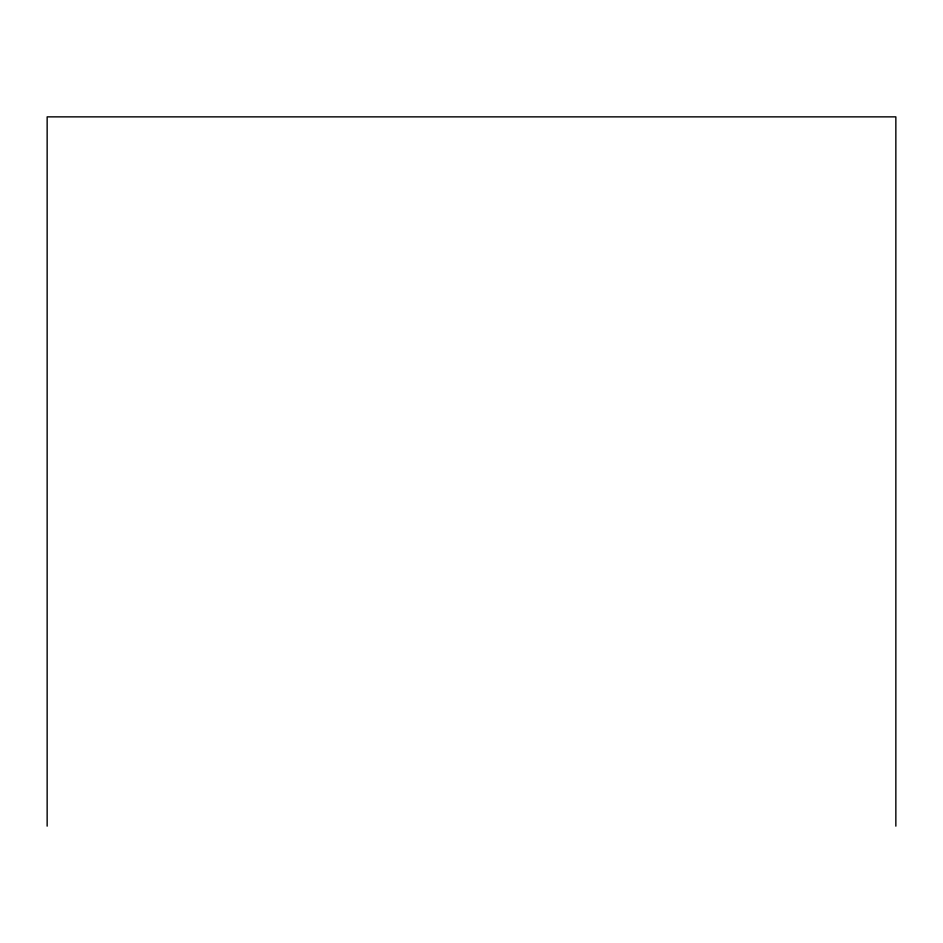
<?xml version="1.0" encoding="UTF-8"?>
<svg xmlns="http://www.w3.org/2000/svg" width="943" height="943" viewBox="0 0 943 943"><rect width="100%" height="100%" fill="white"/><g stroke="black" fill="none" stroke-linecap="round" stroke-linejoin="round"><path stroke-width="1.41" d="M895.85 826.139L895.85 116.861L47.15 116.861L47.15 826.139"/></g></svg>
